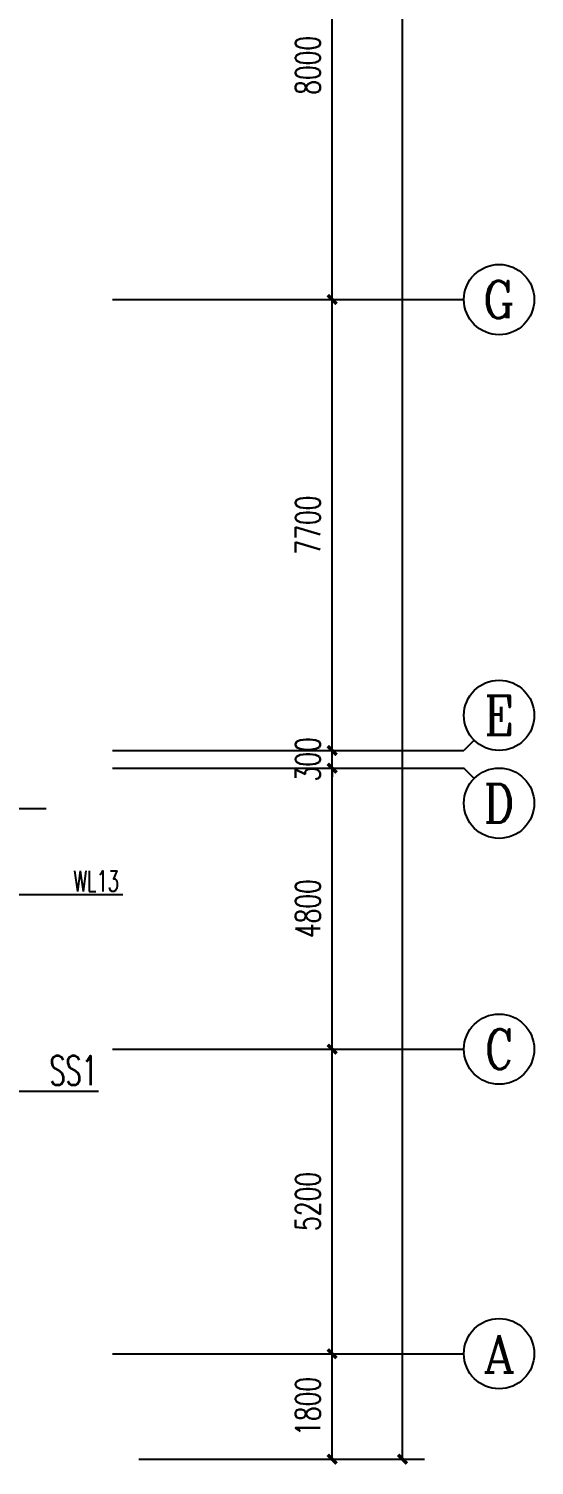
# Model space of a CAD drawing. Extents: x 1725663 to 4653551, y -550461 to 248782.
# Drawn here: x 2167821 to 2176450, y -526942 to -502412 of the extents above; entities that cross this region are included whole.
import ezdxf
from ezdxf.enums import TextEntityAlignment as Align

# ---------------------------------------------------------------- set-up
doc = ezdxf.new("R2010")
doc.units = 0
doc.header["$LTSCALE"] = 1000
for name, color, linetype in [('0-底图', 7, 'Continuous'), ('AXIS', 3, 'Continuous'), ('AXIS_TEXT', 7, 'Continuous'), ('CABLETRAY_DIM', 3, 'Continuous'), ('DIM-照明', 3, 'Continuous'), ('DIM-箱柜', 7, 'Continuous')]:
    doc.layers.add(name, color=color, linetype=linetype)
doc.styles.add('_TCH_AXIS', font='COMPLEX', dxfattribs={"bigfont": 'GBCBIG'})
doc.styles.add('_TEL_DIM', font='SIMPLEX', dxfattribs={"width": 0.8, "height": 3.5, "bigfont": 'HZTXT'})
doc.styles.add('A_DIM_T3', font='SIMPLEX', dxfattribs={"width": 0.7, "bigfont": 'HZ'})
doc.styles.add('COMPLEX', font='COMPLEX')
doc.dimstyles.new('_TCH_ARCH&&150', dxfattribs={"dimtxt": 420, "dimasz": 150, "dimexe": 375, "dimexo": 450, "dimgap": 202.5, "dimtad": 1, "dimdec": 0, "dimzin": 0, "dimdsep": 46, "dimtxsty": 'A_DIM_T3', "dimblk": 'ARCHTICK', "dimcen": 0.09, "dimclrt": 7, "dimazin": 2, "dimtfac": 1, "dimtdec": 0, "dimtix": 1, "dimtmove": 2, "dimatfit": 3, "dimfxl": 150, "dimtolj": 1, "dimtzin": 0, "dimarcsym": 0})

# ---------------------------------------------------------------- blocks, each defined once
blk = doc.blocks.new('_ArchTick')
at = {"color": 0, "linetype": 'ByBlock', "const_width": 0.4}
blk.add_lwpolyline([(-0.5, -0.5), (0.5, 0.5)], dxfattribs=at)
blk = doc.blocks.new('*D1066')
at = {"layer": 'AXIS', "color": 0, "lineweight": -2, "transparency": 16777216}
for p, q in [((1606457, -366104), (1611332, -366104)), ((1610957, -445704), (1610957, -366104)), ((1606457, -445704), (1611332, -445704))]:
    blk.add_line(p, q, dxfattribs=at)
at = {"layer": 'Defpoints', "color": 0, "transparency": 16777216}
for p in [(1606007, -366104), (1610957, -366104), (1606007, -445704)]:
    blk.add_point(p, dxfattribs=at)
at = {"layer": 'AXIS', "color": 0, "lineweight": -2, "transparency": 16777216, "xscale": 150, "yscale": 150, "zscale": 150}
for p, rotation in [((1610957, -366104), 90), ((1610957, -445704), 270)]:
    blk.add_blockref('_ArchTick', p, dxfattribs=dict(at, rotation=rotation))
at = {"layer": 'AXIS', "color": 7, "transparency": 16777216, "insert": (1610544, -405904), "char_height": 420, "attachment_point": 5, "rotation": 90, "style": 'A_DIM_T3'}
blk.add_mtext('\\A1;79600', dxfattribs=at)
blk = doc.blocks.new('*D1067')
at = {"layer": 'AXIS', "color": 0, "lineweight": -2, "transparency": 16777216}
for p, q in [((1606457, -443904), (1610132, -443904)), ((1609757, -445704), (1609757, -443904)), ((1606457, -445704), (1610132, -445704))]:
    blk.add_line(p, q, dxfattribs=at)
at = {"layer": 'Defpoints', "color": 0, "transparency": 16777216}
for p in [(1606007, -443904), (1609757, -443904), (1606007, -445704)]:
    blk.add_point(p, dxfattribs=at)
at = {"layer": 'AXIS', "color": 0, "lineweight": -2, "transparency": 16777216, "xscale": 150, "yscale": 150, "zscale": 150}
for p, rotation in [((1609757, -443904), 90), ((1609757, -445704), 270)]:
    blk.add_blockref('_ArchTick', p, dxfattribs=dict(at, rotation=rotation))
at = {"layer": 'AXIS', "color": 7, "transparency": 16777216, "insert": (1609344, -444804), "char_height": 420, "attachment_point": 5, "rotation": 90, "style": 'A_DIM_T3'}
blk.add_mtext('\\A1;1800', dxfattribs=at)
blk = doc.blocks.new('*D1068')
at = {"layer": 'AXIS', "color": 0, "lineweight": -2, "transparency": 16777216}
for p, q in [((1606457, -438704), (1610132, -438704)), ((1609757, -443904), (1609757, -438704)), ((1606457, -443904), (1610132, -443904))]:
    blk.add_line(p, q, dxfattribs=at)
at = {"layer": 'Defpoints', "color": 0, "transparency": 16777216}
for p in [(1606007, -438704), (1609757, -438704), (1606007, -443904)]:
    blk.add_point(p, dxfattribs=at)
at = {"layer": 'AXIS', "color": 0, "lineweight": -2, "transparency": 16777216, "xscale": 150, "yscale": 150, "zscale": 150}
for p, rotation in [((1609757, -438704), 90), ((1609757, -443904), 270)]:
    blk.add_blockref('_ArchTick', p, dxfattribs=dict(at, rotation=rotation))
at = {"layer": 'AXIS', "color": 7, "transparency": 16777216, "insert": (1609344, -441304), "char_height": 420, "attachment_point": 5, "rotation": 90, "style": 'A_DIM_T3'}
blk.add_mtext('\\A1;5200', dxfattribs=at)
blk = doc.blocks.new('*D1069')
at = {"layer": 'AXIS', "color": 0, "lineweight": -2, "transparency": 16777216}
for p, q in [((1606457, -433904), (1610132, -433904)), ((1609757, -438704), (1609757, -433904)), ((1606457, -438704), (1610132, -438704))]:
    blk.add_line(p, q, dxfattribs=at)
at = {"layer": 'Defpoints', "color": 0, "transparency": 16777216}
for p in [(1606007, -433904), (1609757, -433904), (1606007, -438704)]:
    blk.add_point(p, dxfattribs=at)
at = {"layer": 'AXIS', "color": 0, "lineweight": -2, "transparency": 16777216, "xscale": 150, "yscale": 150, "zscale": 150}
for p, rotation in [((1609757, -433904), 90), ((1609757, -438704), 270)]:
    blk.add_blockref('_ArchTick', p, dxfattribs=dict(at, rotation=rotation))
at = {"layer": 'AXIS', "color": 7, "transparency": 16777216, "insert": (1609344, -436304), "char_height": 420, "attachment_point": 5, "rotation": 90, "style": 'A_DIM_T3'}
blk.add_mtext('\\A1;4800', dxfattribs=at)
blk = doc.blocks.new('*D1070')
at = {"layer": 'AXIS', "color": 0, "lineweight": -2, "transparency": 16777216}
for p, q in [((1606457, -433604), (1610132, -433604)), ((1609757, -433604), (1609757, -433454)), ((1609757, -433904), (1609757, -433604)), ((1606457, -433904), (1610132, -433904)), ((1609757, -433904), (1609757, -434054))]:
    blk.add_line(p, q, dxfattribs=at)
at = {"layer": 'Defpoints', "color": 0, "transparency": 16777216}
for p in [(1606007, -433604), (1609757, -433604), (1606007, -433904)]:
    blk.add_point(p, dxfattribs=at)
at = {"layer": 'AXIS', "color": 0, "lineweight": -2, "transparency": 16777216, "xscale": 150, "yscale": 150, "zscale": 150}
for p, rotation in [((1609757, -433604), 270), ((1609757, -433904), 90)]:
    blk.add_blockref('_ArchTick', p, dxfattribs=dict(at, rotation=rotation))
at = {"layer": 'AXIS', "color": 7, "transparency": 16777216, "insert": (1609344, -433754), "char_height": 420, "attachment_point": 5, "rotation": 90, "style": 'A_DIM_T3'}
blk.add_mtext('\\A1;300', dxfattribs=at)
blk = doc.blocks.new('*D1071')
at = {"layer": 'AXIS', "color": 0, "lineweight": -2, "transparency": 16777216}
for p, q in [((1606457, -425904), (1610132, -425904)), ((1609757, -433604), (1609757, -425904)), ((1606457, -433604), (1610132, -433604))]:
    blk.add_line(p, q, dxfattribs=at)
at = {"layer": 'Defpoints', "color": 0, "transparency": 16777216}
for p in [(1606007, -425904), (1609757, -425904), (1606007, -433604)]:
    blk.add_point(p, dxfattribs=at)
at = {"layer": 'AXIS', "color": 0, "lineweight": -2, "transparency": 16777216, "xscale": 150, "yscale": 150, "zscale": 150}
for p, rotation in [((1609757, -425904), 90), ((1609757, -433604), 270)]:
    blk.add_blockref('_ArchTick', p, dxfattribs=dict(at, rotation=rotation))
at = {"layer": 'AXIS', "color": 7, "transparency": 16777216, "insert": (1609344, -429754), "char_height": 420, "attachment_point": 5, "rotation": 90, "style": 'A_DIM_T3'}
blk.add_mtext('\\A1;7700', dxfattribs=at)
blk = doc.blocks.new('*D1072')
at = {"layer": 'AXIS', "color": 0, "lineweight": -2, "transparency": 16777216}
for p, q in [((1606457, -417904), (1610132, -417904)), ((1609757, -425904), (1609757, -417904)), ((1606457, -425904), (1610132, -425904))]:
    blk.add_line(p, q, dxfattribs=at)
at = {"layer": 'Defpoints', "color": 0, "transparency": 16777216}
for p in [(1606007, -417904), (1609757, -417904), (1606007, -425904)]:
    blk.add_point(p, dxfattribs=at)
at = {"layer": 'AXIS', "color": 0, "lineweight": -2, "transparency": 16777216, "xscale": 150, "yscale": 150, "zscale": 150}
for p, rotation in [((1609757, -417904), 90), ((1609757, -425904), 270)]:
    blk.add_blockref('_ArchTick', p, dxfattribs=dict(at, rotation=rotation))
at = {"layer": 'AXIS', "color": 7, "transparency": 16777216, "insert": (1609344, -421904), "char_height": 420, "attachment_point": 5, "rotation": 90, "style": 'A_DIM_T3'}
blk.add_mtext('\\A1;8000', dxfattribs=at)
blk = doc.blocks.new('*D1130')
at = {"layer": 'AXIS', "color": 0, "lineweight": -2, "transparency": 16777216}
for p, q in [((1606457, -366104), (1611332, -366104)), ((1610957, -445704), (1610957, -366104)), ((1606457, -445704), (1611332, -445704))]:
    blk.add_line(p, q, dxfattribs=at)
at = {"layer": 'Defpoints', "color": 0, "transparency": 16777216}
for p in [(1606007, -366104), (1610957, -366104), (1606007, -445704)]:
    blk.add_point(p, dxfattribs=at)
at = {"layer": 'AXIS', "color": 0, "lineweight": -2, "transparency": 16777216, "xscale": 150, "yscale": 150, "zscale": 150}
for p, rotation in [((1610957, -366104), 90), ((1610957, -445704), 270)]:
    blk.add_blockref('_ArchTick', p, dxfattribs=dict(at, rotation=rotation))
at = {"layer": 'AXIS', "color": 7, "transparency": 16777216, "insert": (1610544, -405904), "char_height": 420, "attachment_point": 5, "rotation": 90, "style": 'A_DIM_T3'}
blk.add_mtext('\\A1;79600', dxfattribs=at)
blk = doc.blocks.new('*D1131')
at = {"layer": 'AXIS', "color": 0, "lineweight": -2, "transparency": 16777216}
for p, q in [((1606457, -443904), (1610132, -443904)), ((1609757, -445704), (1609757, -443904)), ((1606457, -445704), (1610132, -445704))]:
    blk.add_line(p, q, dxfattribs=at)
at = {"layer": 'Defpoints', "color": 0, "transparency": 16777216}
for p in [(1606007, -443904), (1609757, -443904), (1606007, -445704)]:
    blk.add_point(p, dxfattribs=at)
at = {"layer": 'AXIS', "color": 0, "lineweight": -2, "transparency": 16777216, "xscale": 150, "yscale": 150, "zscale": 150}
for p, rotation in [((1609757, -443904), 90), ((1609757, -445704), 270)]:
    blk.add_blockref('_ArchTick', p, dxfattribs=dict(at, rotation=rotation))
at = {"layer": 'AXIS', "color": 7, "transparency": 16777216, "insert": (1609344, -444804), "char_height": 420, "attachment_point": 5, "rotation": 90, "style": 'A_DIM_T3'}
blk.add_mtext('\\A1;1800', dxfattribs=at)
blk = doc.blocks.new('*D1132')
at = {"layer": 'AXIS', "color": 0, "lineweight": -2, "transparency": 16777216}
for p, q in [((1606457, -438704), (1610132, -438704)), ((1609757, -443904), (1609757, -438704)), ((1606457, -443904), (1610132, -443904))]:
    blk.add_line(p, q, dxfattribs=at)
at = {"layer": 'Defpoints', "color": 0, "transparency": 16777216}
for p in [(1606007, -438704), (1609757, -438704), (1606007, -443904)]:
    blk.add_point(p, dxfattribs=at)
at = {"layer": 'AXIS', "color": 0, "lineweight": -2, "transparency": 16777216, "xscale": 150, "yscale": 150, "zscale": 150}
for p, rotation in [((1609757, -438704), 90), ((1609757, -443904), 270)]:
    blk.add_blockref('_ArchTick', p, dxfattribs=dict(at, rotation=rotation))
at = {"layer": 'AXIS', "color": 7, "transparency": 16777216, "insert": (1609344, -441304), "char_height": 420, "attachment_point": 5, "rotation": 90, "style": 'A_DIM_T3'}
blk.add_mtext('\\A1;5200', dxfattribs=at)
blk = doc.blocks.new('*D1133')
at = {"layer": 'AXIS', "color": 0, "lineweight": -2, "transparency": 16777216}
for p, q in [((1606457, -433904), (1610132, -433904)), ((1609757, -438704), (1609757, -433904)), ((1606457, -438704), (1610132, -438704))]:
    blk.add_line(p, q, dxfattribs=at)
at = {"layer": 'Defpoints', "color": 0, "transparency": 16777216}
for p in [(1606007, -433904), (1609757, -433904), (1606007, -438704)]:
    blk.add_point(p, dxfattribs=at)
at = {"layer": 'AXIS', "color": 0, "lineweight": -2, "transparency": 16777216, "xscale": 150, "yscale": 150, "zscale": 150}
for p, rotation in [((1609757, -433904), 90), ((1609757, -438704), 270)]:
    blk.add_blockref('_ArchTick', p, dxfattribs=dict(at, rotation=rotation))
at = {"layer": 'AXIS', "color": 7, "transparency": 16777216, "insert": (1609344, -436304), "char_height": 420, "attachment_point": 5, "rotation": 90, "style": 'A_DIM_T3'}
blk.add_mtext('\\A1;4800', dxfattribs=at)
blk = doc.blocks.new('*D1134')
at = {"layer": 'AXIS', "color": 0, "lineweight": -2, "transparency": 16777216}
for p, q in [((1606457, -433604), (1610132, -433604)), ((1609757, -433604), (1609757, -433454)), ((1609757, -433904), (1609757, -433604)), ((1606457, -433904), (1610132, -433904)), ((1609757, -433904), (1609757, -434054))]:
    blk.add_line(p, q, dxfattribs=at)
at = {"layer": 'Defpoints', "color": 0, "transparency": 16777216}
for p in [(1606007, -433604), (1609757, -433604), (1606007, -433904)]:
    blk.add_point(p, dxfattribs=at)
at = {"layer": 'AXIS', "color": 0, "lineweight": -2, "transparency": 16777216, "xscale": 150, "yscale": 150, "zscale": 150}
for p, rotation in [((1609757, -433604), 270), ((1609757, -433904), 90)]:
    blk.add_blockref('_ArchTick', p, dxfattribs=dict(at, rotation=rotation))
at = {"layer": 'AXIS', "color": 7, "transparency": 16777216, "insert": (1609344, -433754), "char_height": 420, "attachment_point": 5, "rotation": 90, "style": 'A_DIM_T3'}
blk.add_mtext('\\A1;300', dxfattribs=at)
blk = doc.blocks.new('*D1135')
at = {"layer": 'AXIS', "color": 0, "lineweight": -2, "transparency": 16777216}
for p, q in [((1606457, -425904), (1610132, -425904)), ((1609757, -433604), (1609757, -425904)), ((1606457, -433604), (1610132, -433604))]:
    blk.add_line(p, q, dxfattribs=at)
at = {"layer": 'Defpoints', "color": 0, "transparency": 16777216}
for p in [(1606007, -425904), (1609757, -425904), (1606007, -433604)]:
    blk.add_point(p, dxfattribs=at)
at = {"layer": 'AXIS', "color": 0, "lineweight": -2, "transparency": 16777216, "xscale": 150, "yscale": 150, "zscale": 150}
for p, rotation in [((1609757, -425904), 90), ((1609757, -433604), 270)]:
    blk.add_blockref('_ArchTick', p, dxfattribs=dict(at, rotation=rotation))
at = {"layer": 'AXIS', "color": 7, "transparency": 16777216, "insert": (1609344, -429754), "char_height": 420, "attachment_point": 5, "rotation": 90, "style": 'A_DIM_T3'}
blk.add_mtext('\\A1;7700', dxfattribs=at)
blk = doc.blocks.new('*D1136')
at = {"layer": 'AXIS', "color": 0, "lineweight": -2, "transparency": 16777216}
for p, q in [((1606457, -417904), (1610132, -417904)), ((1609757, -425904), (1609757, -417904)), ((1606457, -425904), (1610132, -425904))]:
    blk.add_line(p, q, dxfattribs=at)
at = {"layer": 'Defpoints', "color": 0, "transparency": 16777216}
for p in [(1606007, -417904), (1609757, -417904), (1606007, -425904)]:
    blk.add_point(p, dxfattribs=at)
at = {"layer": 'AXIS', "color": 0, "lineweight": -2, "transparency": 16777216, "xscale": 150, "yscale": 150, "zscale": 150}
for p, rotation in [((1609757, -417904), 90), ((1609757, -425904), 270)]:
    blk.add_blockref('_ArchTick', p, dxfattribs=dict(at, rotation=rotation))
at = {"layer": 'AXIS', "color": 7, "transparency": 16777216, "insert": (1609344, -421904), "char_height": 420, "attachment_point": 5, "rotation": 90, "style": 'A_DIM_T3'}
blk.add_mtext('\\A1;8000', dxfattribs=at)
blk = doc.blocks.new('_AXISO')
blk.add_circle((0, 0), 0.5)
at = {"layer": 'AXIS_TEXT', "style": 'COMPLEX', "width": 1.041667}
blk.add_attdef('A', text='', height=0.56, dxfattribs=at).set_placement((-0.25, -0.28), (0.25, -0.28), align=Align.FIT)
blk = doc.blocks.new('*D1194')
at = {"layer": 'AXIS', "color": 0, "lineweight": -2, "transparency": 16777216}
for p, q in [((1606457, -366104), (1611332, -366104)), ((1610957, -445704), (1610957, -366104)), ((1606457, -445704), (1611332, -445704))]:
    blk.add_line(p, q, dxfattribs=at)
at = {"layer": 'Defpoints', "color": 0, "transparency": 16777216}
for p in [(1606007, -366104), (1610957, -366104), (1606007, -445704)]:
    blk.add_point(p, dxfattribs=at)
at = {"layer": 'AXIS', "color": 0, "lineweight": -2, "transparency": 16777216, "xscale": 150, "yscale": 150, "zscale": 150}
for p, rotation in [((1610957, -366104), 90), ((1610957, -445704), 270)]:
    blk.add_blockref('_ArchTick', p, dxfattribs=dict(at, rotation=rotation))
at = {"layer": 'AXIS', "color": 7, "transparency": 16777216, "insert": (1610544, -405904), "char_height": 420, "attachment_point": 5, "rotation": 90, "style": 'A_DIM_T3'}
blk.add_mtext('\\A1;79600', dxfattribs=at)
blk = doc.blocks.new('*D1195')
at = {"layer": 'AXIS', "color": 0, "lineweight": -2, "transparency": 16777216}
for p, q in [((1606457, -443904), (1610132, -443904)), ((1609757, -445704), (1609757, -443904)), ((1606457, -445704), (1610132, -445704))]:
    blk.add_line(p, q, dxfattribs=at)
at = {"layer": 'Defpoints', "color": 0, "transparency": 16777216}
for p in [(1606007, -443904), (1609757, -443904), (1606007, -445704)]:
    blk.add_point(p, dxfattribs=at)
at = {"layer": 'AXIS', "color": 0, "lineweight": -2, "transparency": 16777216, "xscale": 150, "yscale": 150, "zscale": 150}
for p, rotation in [((1609757, -443904), 90), ((1609757, -445704), 270)]:
    blk.add_blockref('_ArchTick', p, dxfattribs=dict(at, rotation=rotation))
at = {"layer": 'AXIS', "color": 7, "transparency": 16777216, "insert": (1609344, -444804), "char_height": 420, "attachment_point": 5, "rotation": 90, "style": 'A_DIM_T3'}
blk.add_mtext('\\A1;1800', dxfattribs=at)
blk = doc.blocks.new('*D1196')
at = {"layer": 'AXIS', "color": 0, "lineweight": -2, "transparency": 16777216}
for p, q in [((1606457, -438704), (1610132, -438704)), ((1609757, -443904), (1609757, -438704)), ((1606457, -443904), (1610132, -443904))]:
    blk.add_line(p, q, dxfattribs=at)
at = {"layer": 'Defpoints', "color": 0, "transparency": 16777216}
for p in [(1606007, -438704), (1609757, -438704), (1606007, -443904)]:
    blk.add_point(p, dxfattribs=at)
at = {"layer": 'AXIS', "color": 0, "lineweight": -2, "transparency": 16777216, "xscale": 150, "yscale": 150, "zscale": 150}
for p, rotation in [((1609757, -438704), 90), ((1609757, -443904), 270)]:
    blk.add_blockref('_ArchTick', p, dxfattribs=dict(at, rotation=rotation))
at = {"layer": 'AXIS', "color": 7, "transparency": 16777216, "insert": (1609344, -441304), "char_height": 420, "attachment_point": 5, "rotation": 90, "style": 'A_DIM_T3'}
blk.add_mtext('\\A1;5200', dxfattribs=at)
blk = doc.blocks.new('*D1197')
at = {"layer": 'AXIS', "color": 0, "lineweight": -2, "transparency": 16777216}
for p, q in [((1606457, -433904), (1610132, -433904)), ((1609757, -438704), (1609757, -433904)), ((1606457, -438704), (1610132, -438704))]:
    blk.add_line(p, q, dxfattribs=at)
at = {"layer": 'Defpoints', "color": 0, "transparency": 16777216}
for p in [(1606007, -433904), (1609757, -433904), (1606007, -438704)]:
    blk.add_point(p, dxfattribs=at)
at = {"layer": 'AXIS', "color": 0, "lineweight": -2, "transparency": 16777216, "xscale": 150, "yscale": 150, "zscale": 150}
for p, rotation in [((1609757, -433904), 90), ((1609757, -438704), 270)]:
    blk.add_blockref('_ArchTick', p, dxfattribs=dict(at, rotation=rotation))
at = {"layer": 'AXIS', "color": 7, "transparency": 16777216, "insert": (1609344, -436304), "char_height": 420, "attachment_point": 5, "rotation": 90, "style": 'A_DIM_T3'}
blk.add_mtext('\\A1;4800', dxfattribs=at)
blk = doc.blocks.new('*D1198')
at = {"layer": 'AXIS', "color": 0, "lineweight": -2, "transparency": 16777216}
for p, q in [((1606457, -433604), (1610132, -433604)), ((1609757, -433604), (1609757, -433454)), ((1609757, -433904), (1609757, -433604)), ((1606457, -433904), (1610132, -433904)), ((1609757, -433904), (1609757, -434054))]:
    blk.add_line(p, q, dxfattribs=at)
at = {"layer": 'Defpoints', "color": 0, "transparency": 16777216}
for p in [(1606007, -433604), (1609757, -433604), (1606007, -433904)]:
    blk.add_point(p, dxfattribs=at)
at = {"layer": 'AXIS', "color": 0, "lineweight": -2, "transparency": 16777216, "xscale": 150, "yscale": 150, "zscale": 150}
for p, rotation in [((1609757, -433604), 270), ((1609757, -433904), 90)]:
    blk.add_blockref('_ArchTick', p, dxfattribs=dict(at, rotation=rotation))
at = {"layer": 'AXIS', "color": 7, "transparency": 16777216, "insert": (1609344, -433754), "char_height": 420, "attachment_point": 5, "rotation": 90, "style": 'A_DIM_T3'}
blk.add_mtext('\\A1;300', dxfattribs=at)
blk = doc.blocks.new('*D1199')
at = {"layer": 'AXIS', "color": 0, "lineweight": -2, "transparency": 16777216}
for p, q in [((1606457, -425904), (1610132, -425904)), ((1609757, -433604), (1609757, -425904)), ((1606457, -433604), (1610132, -433604))]:
    blk.add_line(p, q, dxfattribs=at)
at = {"layer": 'Defpoints', "color": 0, "transparency": 16777216}
for p in [(1606007, -425904), (1609757, -425904), (1606007, -433604)]:
    blk.add_point(p, dxfattribs=at)
at = {"layer": 'AXIS', "color": 0, "lineweight": -2, "transparency": 16777216, "xscale": 150, "yscale": 150, "zscale": 150}
for p, rotation in [((1609757, -425904), 90), ((1609757, -433604), 270)]:
    blk.add_blockref('_ArchTick', p, dxfattribs=dict(at, rotation=rotation))
at = {"layer": 'AXIS', "color": 7, "transparency": 16777216, "insert": (1609344, -429754), "char_height": 420, "attachment_point": 5, "rotation": 90, "style": 'A_DIM_T3'}
blk.add_mtext('\\A1;7700', dxfattribs=at)
blk = doc.blocks.new('*D1200')
at = {"layer": 'AXIS', "color": 0, "lineweight": -2, "transparency": 16777216}
for p, q in [((1606457, -417904), (1610132, -417904)), ((1609757, -425904), (1609757, -417904)), ((1606457, -425904), (1610132, -425904))]:
    blk.add_line(p, q, dxfattribs=at)
at = {"layer": 'Defpoints', "color": 0, "transparency": 16777216}
for p in [(1606007, -417904), (1609757, -417904), (1606007, -425904)]:
    blk.add_point(p, dxfattribs=at)
at = {"layer": 'AXIS', "color": 0, "lineweight": -2, "transparency": 16777216, "xscale": 150, "yscale": 150, "zscale": 150}
for p, rotation in [((1609757, -417904), 90), ((1609757, -425904), 270)]:
    blk.add_blockref('_ArchTick', p, dxfattribs=dict(at, rotation=rotation))
at = {"layer": 'AXIS', "color": 7, "transparency": 16777216, "insert": (1609344, -421904), "char_height": 420, "attachment_point": 5, "rotation": 90, "style": 'A_DIM_T3'}
blk.add_mtext('\\A1;8000', dxfattribs=at)
blk = doc.blocks.new('gkhkjk')
at = {"layer": 'AXIS'}
for p, q in [((1606007, -425903.8), (1612007, -425903.8)), ((1612182.7, -433428.1), (1612007, -433603.8)), ((1606007, -433603.8), (1612007, -433603.8)), ((1606007, -433903.8), (1612007, -433903.8)), ((1612182.7, -434079.6), (1612007, -433903.8)), ((1606007, -438703.8), (1612007, -438703.8)), ((1606007, -443903.8), (1612007, -443903.8))]:
    blk.add_line(p, q, dxfattribs=at)
ref = blk.add_blockref('_AXISO', (1612607, -425903.8), dxfattribs=dict(at, xscale=1200, yscale=1200, zscale=1200))
ref.add_attrib('A', 'G', dxfattribs={"layer": 'AXIS_TEXT', "height": 637.8, "style": '_TCH_AXIS'}).set_placement((1612333.7, -426222.7), (1612880.3, -426222.7), align=Align.FIT)
ref = blk.add_blockref('_AXISO', (1612607, -433003.8), dxfattribs=dict(at, xscale=1200, yscale=1200, zscale=1200))
ref.add_attrib('A', 'E', dxfattribs={"layer": 'AXIS_TEXT', "height": 668.2, "style": '_TCH_AXIS'}).set_placement((1612352.5, -433337.9), (1612861.5, -433337.9), align=Align.FIT)
ref = blk.add_blockref('_AXISO', (1612607, -434503.8), dxfattribs=dict(at, xscale=1200, yscale=1200, zscale=1200))
ref.add_attrib('A', 'D', dxfattribs={"layer": 'AXIS_TEXT', "height": 652.9, "style": '_TCH_AXIS'}).set_placement((1612342.7, -434830.3), (1612871.3, -434830.3), align=Align.FIT)
ref = blk.add_blockref('_AXISO', (1612607, -438703.8), dxfattribs=dict(at, xscale=1200, yscale=1200, zscale=1200))
ref.add_attrib('A', 'C', dxfattribs={"layer": 'AXIS_TEXT', "height": 683.5, "style": '_TCH_AXIS'}).set_placement((1612362.9, -439045.6), (1612851.1, -439045.6), align=Align.FIT)
ref = blk.add_blockref('_AXISO', (1612607, -443903.8), dxfattribs=dict(at, xscale=1200, yscale=1200, zscale=1200))
ref.add_attrib('A', 'A', dxfattribs={"layer": 'AXIS_TEXT', "height": 637.8, "style": '_TCH_AXIS'}).set_placement((1612333.7, -444222.7), (1612880.3, -444222.7), align=Align.FIT)
for p1, p2, distance, picture, middle in [((1606007, -445703.8), (1606007, -366103.8), -4950, '*D1066', (1610544.5, -405903.8)), ((1606007, -445703.8), (1606007, -366103.8), -4950, '*D1130', (1610544.5, -405903.8)), ((1606007, -445703.8), (1606007, -366103.8), -4950, '*D1194', (1610544.5, -405903.8)), ((1606007, -425903.8), (1606007, -417903.8), -3750, '*D1072', (1609344.5, -421903.8)), ((1606007, -425903.8), (1606007, -417903.8), -3750, '*D1136', (1609344.5, -421903.8)), ((1606007, -425903.8), (1606007, -417903.8), -3750, '*D1200', (1609344.5, -421903.8)), ((1606007, -433603.8), (1606007, -425903.8), -3750, '*D1071', (1609344.5, -429753.8)), ((1606007, -433603.8), (1606007, -425903.8), -3750, '*D1135', (1609344.5, -429753.8)), ((1606007, -433603.8), (1606007, -425903.8), -3750, '*D1199', (1609344.5, -429753.8)), ((1606007, -433903.8), (1606007, -433603.8), -3750, '*D1070', (1609344.5, -433753.8)), ((1606007, -433903.8), (1606007, -433603.8), -3750, '*D1134', (1609344.5, -433753.8)), ((1606007, -433903.8), (1606007, -433603.8), -3750, '*D1198', (1609344.5, -433753.8)), ((1606007, -438703.8), (1606007, -433903.8), -3750, '*D1069', (1609344.5, -436303.8)), ((1606007, -438703.8), (1606007, -433903.8), -3750, '*D1133', (1609344.5, -436303.8)), ((1606007, -438703.8), (1606007, -433903.8), -3750, '*D1197', (1609344.5, -436303.8)), ((1606007, -443903.8), (1606007, -438703.8), -3750, '*D1068', (1609344.5, -441303.8)), ((1606007, -443903.8), (1606007, -438703.8), -3750, '*D1132', (1609344.5, -441303.8)), ((1606007, -443903.8), (1606007, -438703.8), -3750, '*D1196', (1609344.5, -441303.8)), ((1606007, -445703.8), (1606007, -443903.8), -3750, '*D1067', (1609344.5, -444803.8)), ((1606007, -445703.8), (1606007, -443903.8), -3750, '*D1131', (1609344.5, -444803.8)), ((1606007, -445703.8), (1606007, -443903.8), -3750, '*D1195', (1609344.5, -444803.8))]:
    dim = blk.add_aligned_dim(p1=p1, p2=p2, distance=distance, dimstyle='_TCH_ARCH&&150', dxfattribs=at)
    dim.commit()
    dim.dimension.update_dxf_attribs({"geometry": picture, "text_midpoint": middle})

msp = doc.modelspace()

# ---------------------------------------------------------------- linework, layer by layer
at = {"layer": 'CABLETRAY_DIM'}
msp.add_line((2164486, -515728), (2168118, -515728), dxfattribs=at)
msp.add_line((2164486, -515728), (2168118, -515728), dxfattribs=at)
msp.add_line((2164486, -515728), (2168118, -515728), dxfattribs=at)
msp.add_line((2164486, -515728), (2168118, -515728), dxfattribs=at)
at = {"layer": 'DIM-照明'}
for points in [[(2167017, -517193), (2168497, -517193)], [(2167017, -517193), (2168497, -517193)], [(2168497, -517193), (2169429, -517193)], [(2168497, -517193), (2169429, -517193)]]:
    msp.add_lwpolyline(points, dxfattribs=at)
at = {"layer": 'DIM-箱柜'}
msp.add_line((2167566, -520552), (2169009, -520552), dxfattribs=at)

# ---------------------------------------------------------------- block references
at = {"layer": '0-底图'}
msp.add_blockref('gkhkjk', (563243, -81133), dxfattribs=at)

# ---------------------------------------------------------------- texts
at = {"layer": 'DIM-照明', "color": 7, "style": '_TEL_DIM', "width": 0.64}
msp.add_text('WL13', height=350, dxfattribs=at).set_placement((2168584, -517143))
msp.add_text('WL13', height=350, dxfattribs=at).set_placement((2168584, -517143))
at = {"layer": 'DIM-箱柜', "color": 7, "style": '_TEL_DIM', "width": 0.64}
msp.add_text('SS1', height=500, dxfattribs=at).set_placement((2168174, -520452))
msp.add_text('SS1', height=500, dxfattribs=at).set_placement((2168174, -520452))

doc.saveas('drawing.dxf')
